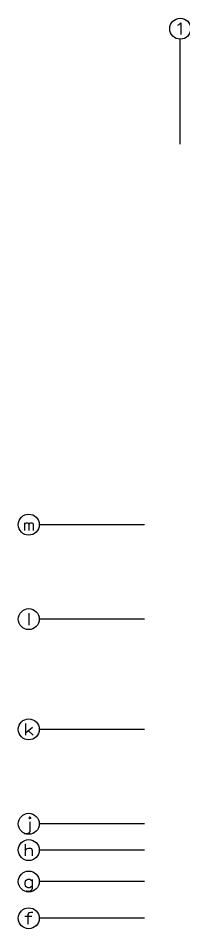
# Model space of a CAD drawing. Extents: x 791398 to 2325386, y -987887 to -518217.
# Drawn here: x 1430755 to 1440194, y -719249 to -667200 of the extents above; entities that cross this region are included whole.
import ezdxf
from ezdxf.enums import TextEntityAlignment as Align

# ---------------------------------------------------------------- set-up
doc = ezdxf.new("R2010")
doc.units = 0
doc.header["$LTSCALE"] = 1000
doc.header["$MEASUREMENT"] = 0
doc.layers.add('AXIS', color=3, linetype='Continuous')
doc.layers.add('AXIS_TEXT', color=7, linetype='Continuous')
doc.styles.add('_TCH_AXIS', font='COMPLEX', dxfattribs={"bigfont": 'GBCBIG'})
doc.styles.add('COMPLEX', font='COMPLEX')

# ---------------------------------------------------------------- blocks, each defined once
blk = doc.blocks.new('_AXISO')
blk.add_circle((0, 0), 0.5)
at = {"layer": 'AXIS_TEXT', "style": 'COMPLEX', "width": 1.041667}
blk.add_attdef('A', text='', height=0.56, dxfattribs=at).set_placement((-0.25, -0.28), (0.25, -0.28), align=Align.FIT)

msp = doc.modelspace()

# ---------------------------------------------------------------- linework, layer by layer
at = {"layer": 'AXIS'}
for p, q in [((1439994, -674400), (1439994, -668400)), ((1437955, -696149), (1431955, -696149)), ((1437955, -701549), (1431955, -701549)), ((1437955, -707849), (1431955, -707849)), ((1437955, -713249), (1431955, -713249)), ((1437955, -714749), (1431955, -714749)), ((1437955, -716549), (1431955, -716549)), ((1437955, -718649), (1431955, -718649))]:
    msp.add_line(p, q, dxfattribs=at)

# ---------------------------------------------------------------- block references
ref = msp.add_blockref('_AXISO', (1439994, -667800), dxfattribs=dict(at, xscale=1200, yscale=1200, zscale=1200))
ref.add_attrib('A', '1', dxfattribs={"layer": 'AXIS_TEXT', "height": 679, "style": '_TCH_AXIS', "width": 2.333333}).set_placement((1439654, -668139), (1440333, -668139), align=Align.FIT)
ref = msp.add_blockref('_AXISO', (1431355, -696149), dxfattribs=dict(at, xscale=1200, yscale=1200, zscale=1200))
ref.add_attrib('A', 'm', dxfattribs={"layer": 'AXIS_TEXT', "height": 679, "style": '_TCH_AXIS', "width": 0.724138}).set_placement((1431015, -696488), (1431694, -696488), align=Align.FIT)
ref = msp.add_blockref('_AXISO', (1431355, -701549), dxfattribs=dict(at, xscale=1200, yscale=1200, zscale=1200))
ref.add_attrib('A', 'l', dxfattribs={"layer": 'AXIS_TEXT', "height": 679, "style": '_TCH_AXIS', "width": 3}).set_placement((1431015, -701888), (1431694, -701888), align=Align.FIT)
ref = msp.add_blockref('_AXISO', (1431355, -707849), dxfattribs=dict(at, xscale=1200, yscale=1200, zscale=1200))
ref.add_attrib('A', 'k', dxfattribs={"layer": 'AXIS_TEXT', "height": 679, "style": '_TCH_AXIS', "width": 1.235294}).set_placement((1431015, -708188), (1431694, -708188), align=Align.FIT)
ref = msp.add_blockref('_AXISO', (1431355, -713249), dxfattribs=dict(at, xscale=1200, yscale=1200, zscale=1200))
ref.add_attrib('A', 'j', dxfattribs={"layer": 'AXIS_TEXT', "height": 679, "style": '_TCH_AXIS', "width": 3.5}).set_placement((1431015, -713588), (1431694, -713588), align=Align.FIT)
ref = msp.add_blockref('_AXISO', (1431355, -714749), dxfattribs=dict(at, xscale=1200, yscale=1200, zscale=1200))
ref.add_attrib('A', 'h', dxfattribs={"layer": 'AXIS_TEXT', "height": 679, "style": '_TCH_AXIS', "width": 1.166667}).set_placement((1431015, -715088), (1431694, -715088), align=Align.FIT)
ref = msp.add_blockref('_AXISO', (1431355, -716549), dxfattribs=dict(at, xscale=1200, yscale=1200, zscale=1200))
ref.add_attrib('A', 'g', dxfattribs={"layer": 'AXIS_TEXT', "height": 679, "style": '_TCH_AXIS', "width": 1.5}).set_placement((1431015, -716888), (1431694, -716888), align=Align.FIT)
ref = msp.add_blockref('_AXISO', (1431355, -718649), dxfattribs=dict(at, xscale=1200, yscale=1200, zscale=1200))
ref.add_attrib('A', 'f', dxfattribs={"layer": 'AXIS_TEXT', "height": 679, "style": '_TCH_AXIS', "width": 2.333333}).set_placement((1431015, -718988), (1431694, -718988), align=Align.FIT)

doc.saveas('drawing.dxf')
